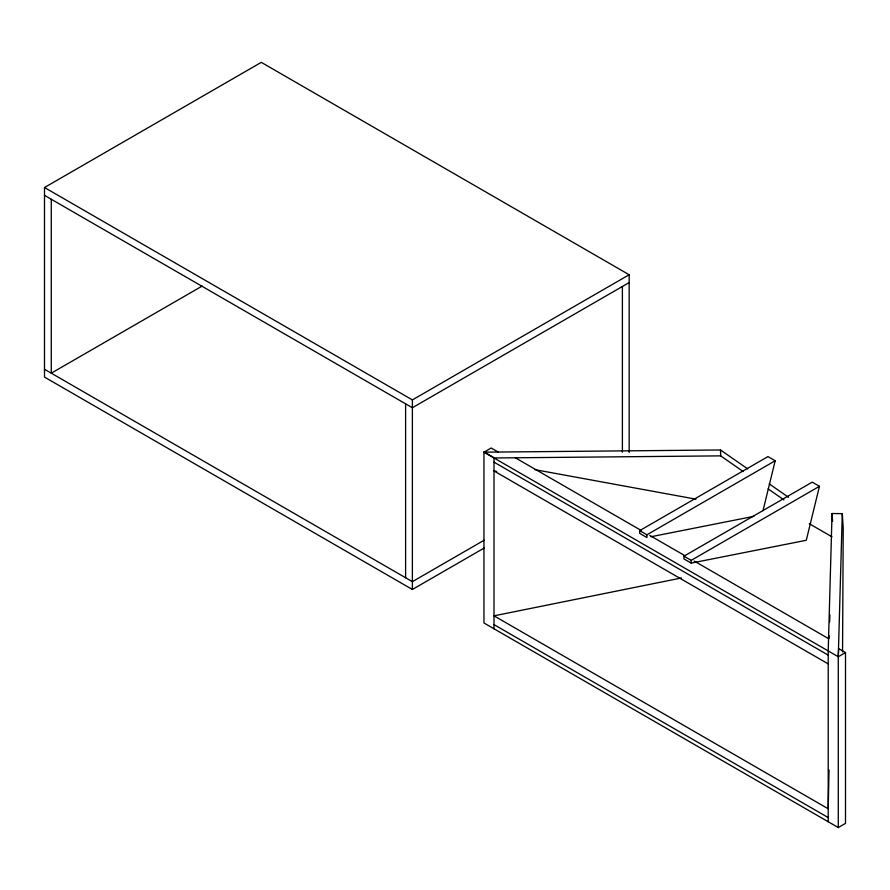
<?xml version="1.0" encoding="UTF-8"?>
<svg xmlns="http://www.w3.org/2000/svg" width="890" height="890" viewBox="0 0 890 890"><rect width="100%" height="100%" fill="white"/><g stroke="black" fill="none" stroke-linecap="round" stroke-linejoin="round"><path stroke-width="1.33" d="M828.212 821.748L828.212 650.946L832.061 513.53L842.285 513.63L838.269 656.753L838.269 827.555L845.5 823.384L845.5 652.581L838.658 648.632L838.269 656.753L483.949 452.176L483.949 622.978L838.436 827.644M842.552 651.881L843.219 527.848L842.285 513.63M829.024 770.017L828.212 808.788L494.006 615.835L681.518 577.966M828.913 638.508L829.024 635.738M829.614 621.899L829.903 614.979M762.997 510.682L775.19 460.753L767.97 456.581L639.699 530.629L639.699 533.377L646.93 537.549L646.93 534.801L775.19 460.753M819.456 486.307L806.273 540.286L691.185 563.103L683.965 558.931L683.965 556.183L812.225 482.135L819.456 486.307L691.185 560.355L683.965 556.183M484.238 547.995L412.382 589.48L44.5 377.093L44.5 187.523L261.282 62.356L629.163 274.754L629.163 452.365M202.186 286.057L51.275 373.177L51.275 199.249M44.5 187.523L412.382 399.91L629.163 274.754M629.163 282.575L412.382 407.731L44.5 195.344M484.238 540.174L412.382 581.66L44.5 369.272M838.269 656.753L845.5 652.581M650.99 536.737L753.886 516.334M747.722 468.908L720.511 449.973L483.949 452.176L491.169 448.004L498.166 452.053M494.006 457.983L720.678 455.869L743.261 471.589M534.946 469.664L696.002 499.179M496.731 471.444L494.006 470.944L828.212 663.895M809.288 523.709L831.961 536.803M515.332 457.794L641.345 530.54M649.745 535.391L684.555 555.482M694.156 561.023L828.557 638.631M639.699 530.629L646.93 534.801M483.949 451.92L494.006 457.727L494.006 628.785M494.006 462.155L828.212 655.118M494.006 624.613L828.212 817.576M769.272 483.904L788.54 497.321M768.115 488.888L783.923 499.891M832.061 513.53L832.562 521.217M720.511 449.973L720.678 455.869M691.185 560.355L691.185 563.103M622.388 286.48L622.388 452.131M412.382 399.91L412.382 589.48M405.606 403.826L405.606 577.755"/></g></svg>
